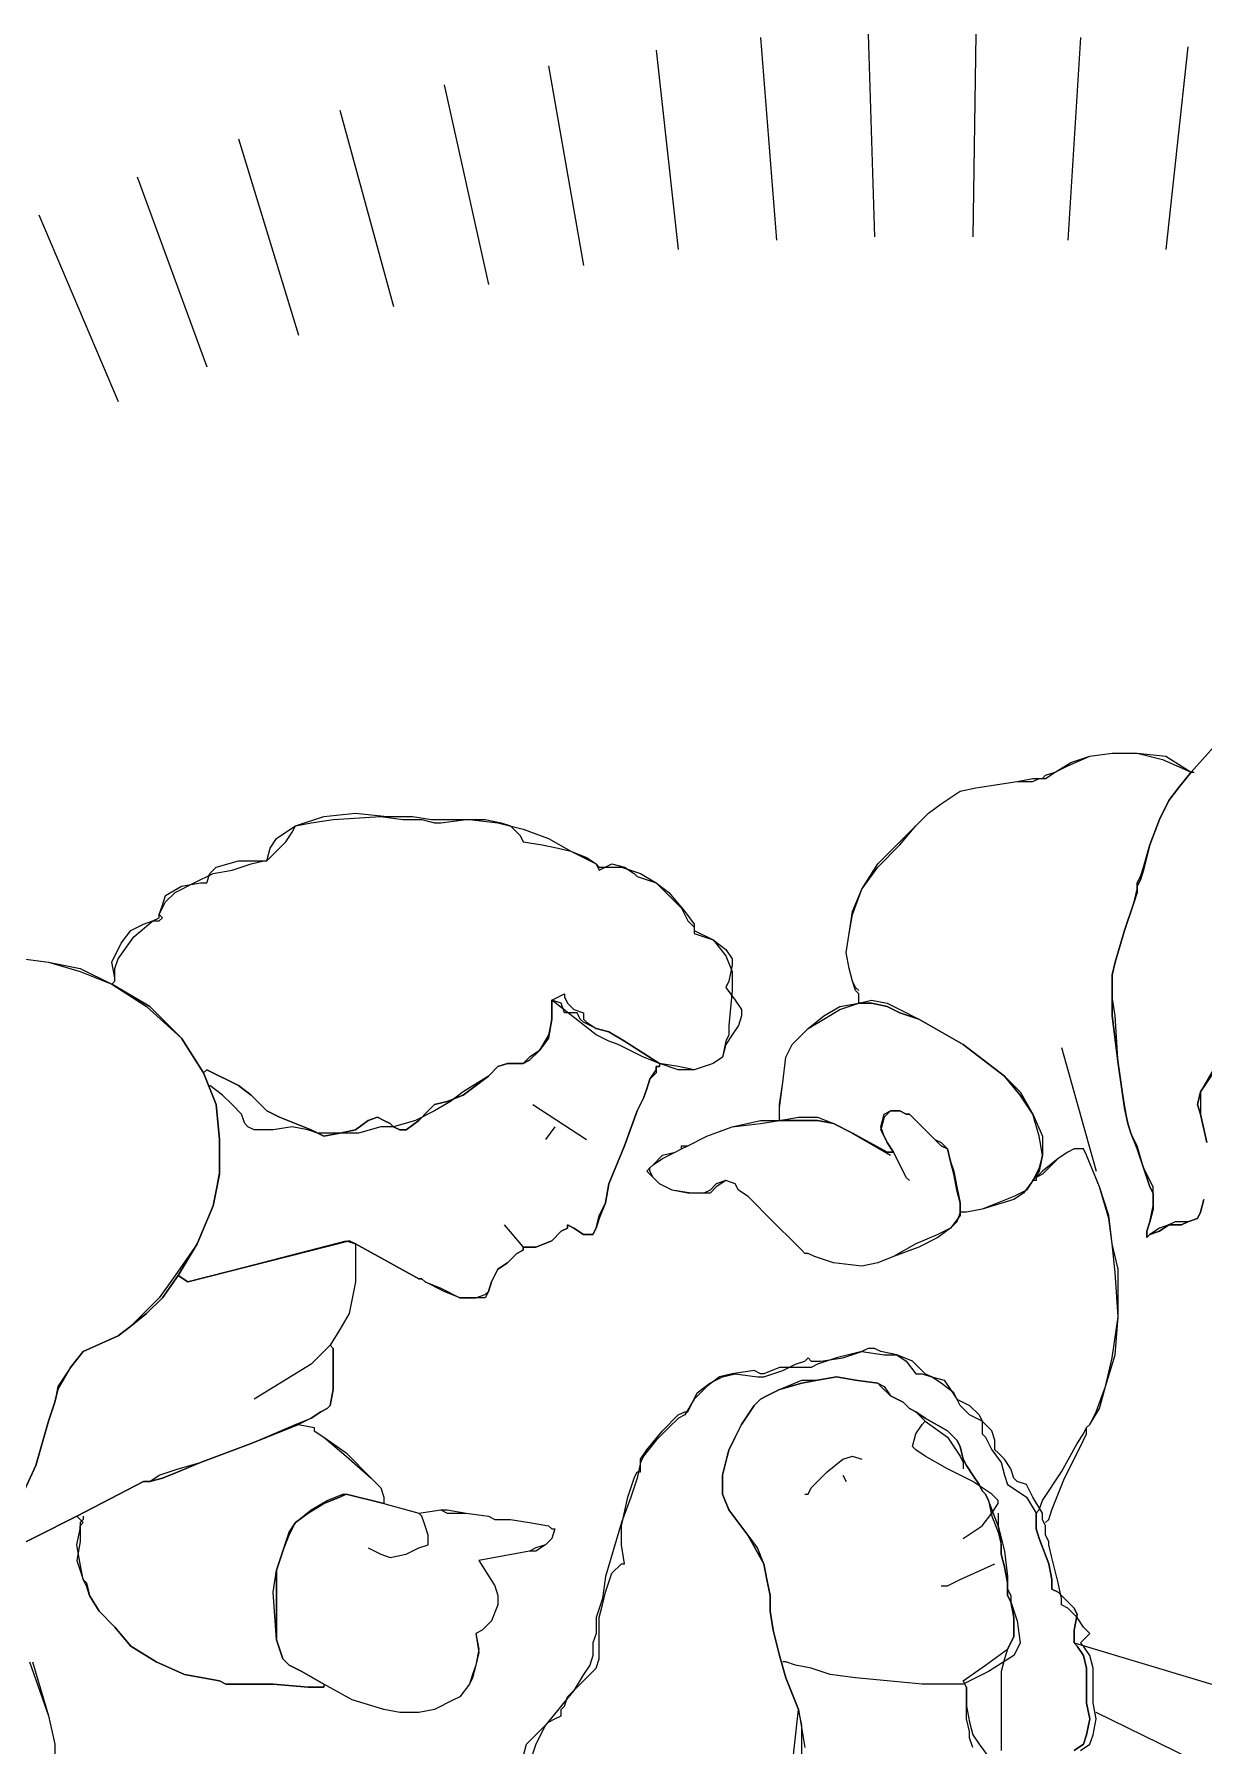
# Model space of a CAD drawing. Header units: centimetres. Extents: x -2268 to 4168, y -1681 to 1458.
# Drawn here: x 2405.49 to 2409.38, y 87.65 to 93.34 of the extents above; entities that cross this region are included whole.
import ezdxf

# ---------------------------------------------------------------- set-up
doc = ezdxf.new("R2010")
doc.units = ezdxf.units.CM
doc.layers.add('PDF72_Geometry', color=7, linetype='Continuous')

msp = doc.modelspace()

# ---------------------------------------------------------------- linework, layer by layer
at = {"layer": 'PDF72_Geometry', "lineweight": 9}
for points in [[(2407.9037, 93.3321), (2407.9564, 92.6581)], [(2408.2619, 93.3427), (2408.2829, 92.6686)], [(2408.6199, 93.3427), (2408.6094, 92.6686)], [(2408.9675, 93.3321), (2408.9253, 92.6581)], [(2409.3255, 93.3005), (2409.2518, 92.6265)], [(2407.5562, 93.29), (2407.6299, 92.6265)], [(2407.1982, 93.2373), (2407.314, 92.5739)], [(2406.8506, 93.1742), (2406.998, 92.5107)], [(2406.5031, 93.0899), (2406.6821, 92.437)], [(2406.1661, 92.9951), (2406.3662, 92.3422)], [(2405.8291, 92.8687), (2406.0608, 92.2369)], [(2405.5026, 92.7424), (2405.7659, 92.121)], [(2409.3782, 89.4671), (2409.3677, 89.4249), (2409.3571, 89.4039), (2409.3255, 89.3933), (2409.3045, 89.3828), (2409.2834, 89.3828), (2409.2623, 89.3828), (2409.2308, 89.3617), (2409.1992, 89.3512), (2409.1886, 89.3407), (2409.1886, 89.3617), (2409.1992, 89.3933), (2409.2097, 89.4355), (2409.2097, 89.4671), (2409.2097, 89.4881), (2409.1992, 89.5092), (2409.1781, 89.5724), (2409.157, 89.6356), (2409.136, 89.6882), (2409.1254, 89.7198), (2409.1149, 89.7725), (2409.0938, 89.9199), (2409.0728, 90.0779), (2409.0728, 90.1305), (2409.0728, 90.1727), (2409.0728, 90.2148), (2409.0833, 90.2569), (2409.1149, 90.3622), (2409.1465, 90.457), (2409.157, 90.4886), (2409.157, 90.5097), (2409.1676, 90.5307), (2409.1781, 90.5623), (2409.1992, 90.6466), (2409.2308, 90.7308), (2409.2623, 90.794), (2409.2939, 90.8362), (2409.3361, 90.8888), (2409.4309, 90.9941)], [(2409.3782, 89.4671), (2409.3677, 89.4249), (2409.3571, 89.4039), (2409.3255, 89.3933), (2409.3045, 89.3933), (2409.2834, 89.3933), (2409.2623, 89.3828), (2409.2308, 89.3723), (2409.1992, 89.3512), (2409.1886, 89.3407), (2409.1886, 89.3617), (2409.1992, 89.3933), (2409.2097, 89.446), (2409.2097, 89.4671), (2409.2097, 89.4881), (2409.2097, 89.5092), (2409.1781, 89.5724), (2409.157, 89.6461), (2409.136, 89.6882), (2409.1254, 89.7198), (2409.1149, 89.783), (2409.0938, 89.9199), (2409.0833, 90.0779), (2409.0728, 90.1411), (2409.0728, 90.1727), (2409.0728, 90.2148), (2409.0833, 90.2569), (2409.1149, 90.3622), (2409.1465, 90.457), (2409.157, 90.4992), (2409.157, 90.5202), (2409.1676, 90.5413), (2409.1781, 90.5729), (2409.1992, 90.6466), (2409.2308, 90.7308), (2409.2623, 90.794), (2409.2939, 90.8362), (2409.3361, 90.8888), (2409.4309, 90.9941)], [(2408.9464, 87.9927), (2408.9464, 88.0032), (2408.9464, 88.0348), (2408.9569, 88.0874), (2408.9464, 88.1085), (2408.9148, 88.1401), (2408.8937, 88.1612), (2408.8727, 88.1717), (2408.8727, 88.1822), (2408.8727, 88.2033), (2408.8622, 88.2559), (2408.8306, 88.3402), (2408.82, 88.3718), (2408.82, 88.3929), (2408.82, 88.4244), (2408.8306, 88.435), (2408.8411, 88.4666), (2408.9043, 88.5614), (2408.9569, 88.6561), (2408.978, 88.6877), (2408.9885, 88.7088), (2408.9991, 88.7193), (2409.0201, 88.7615), (2409.0517, 88.8457), (2409.0728, 88.9405), (2409.0938, 89.0774), (2409.0833, 89.2248), (2409.0728, 89.3196), (2409.0622, 89.4039), (2409.0307, 89.5092), (2408.9885, 89.6145), (2408.978, 89.6356), (2408.9464, 89.6356), (2408.9253, 89.625), (2408.8937, 89.604), (2408.8411, 89.5513), (2408.82, 89.5408), (2408.82, 89.5303), (2408.8095, 89.5303), (2408.8306, 89.5618), (2408.8411, 89.6145), (2408.8306, 89.6777), (2408.8095, 89.7514), (2408.7674, 89.8146), (2408.7147, 89.8778), (2408.5778, 89.9831), (2408.4304, 90.0674), (2408.3672, 90.0884), (2408.325, 90.1095), (2408.2724, 90.12), (2408.2303, 90.12), (2408.2303, 90.1516), (2408.2197, 90.1621), (2408.2092, 90.1937), (2408.1987, 90.2359), (2408.1881, 90.2885), (2408.1987, 90.3517), (2408.2092, 90.4149), (2408.2408, 90.4992), (2408.2934, 90.5729), (2408.3672, 90.6466), (2408.4198, 90.7098), (2408.462, 90.7519), (2408.5041, 90.7835), (2408.5673, 90.8256), (2408.6199, 90.8362), (2408.7568, 90.8572), (2408.8095, 90.8572), (2408.8306, 90.8678), (2408.8411, 90.8678), (2408.8516, 90.8678), (2408.8832, 90.8888), (2408.9253, 90.9099), (2408.9991, 90.9415), (2409.0728, 90.952), (2409.157, 90.952), (2409.2413, 90.9309), (2409.3361, 90.8888), (2409.2939, 90.8362), (2409.2623, 90.794), (2409.2308, 90.7308), (2409.1992, 90.6466), (2409.1781, 90.5623), (2409.1676, 90.5307), (2409.157, 90.5097), (2409.157, 90.4886), (2409.1465, 90.457), (2409.1149, 90.3622), (2409.0833, 90.2569), (2409.0728, 90.2148), (2409.0728, 90.1727), (2409.0728, 90.1305), (2409.0728, 90.0779), (2409.0938, 89.9199), (2409.1149, 89.7725), (2409.1254, 89.7198), (2409.136, 89.6882), (2409.157, 89.6356), (2409.1781, 89.5724), (2409.1992, 89.5092), (2409.2097, 89.4881), (2409.2097, 89.4671), (2409.2097, 89.4355), (2409.1992, 89.3933), (2409.1886, 89.3617), (2409.1886, 89.3407), (2409.1992, 89.3512), (2409.2308, 89.3617), (2409.2623, 89.3828), (2409.2834, 89.3828), (2409.3045, 89.3828), (2409.3255, 89.3933), (2409.3571, 89.4039), (2409.3677, 89.4249), (2409.3782, 89.4671)], [(2408.2303, 90.1621), (2408.2197, 90.1727), (2408.2092, 90.1937), (2408.1987, 90.2359), (2408.1881, 90.2885), (2408.1987, 90.3517), (2408.2092, 90.4254), (2408.2408, 90.4992), (2408.2934, 90.5834), (2408.3672, 90.6571), (2408.4198, 90.7098), (2408.462, 90.7519), (2408.5041, 90.7835), (2408.5673, 90.8256), (2408.6199, 90.8362), (2408.7568, 90.8572), (2408.8095, 90.8678), (2408.8306, 90.8678), (2408.8411, 90.8678), (2408.8516, 90.8783), (2408.8832, 90.8888), (2408.9359, 90.9204), (2408.9991, 90.9415), (2409.0728, 90.952), (2409.157, 90.952), (2409.2518, 90.9415), (2409.3361, 90.8888), (2409.3466, 90.8888)], [(2405.7553, 90.2043), (2405.7448, 90.2569), (2405.7764, 90.3201), (2405.808, 90.3622), (2405.8501, 90.3833), (2405.8817, 90.3938), (2405.9028, 90.3938), (2405.9133, 90.4044), (2405.9028, 90.4149), (2405.9238, 90.457), (2405.9554, 90.4886), (2406.0186, 90.5202), (2406.0818, 90.5518), (2406.145, 90.5623), (2406.2082, 90.5834), (2406.2503, 90.5939), (2406.2608, 90.5939), (2406.2714, 90.6361), (2406.2924, 90.6677), (2406.324, 90.6887), (2406.3556, 90.7098), (2406.4504, 90.7414), (2406.5557, 90.7519), (2406.661, 90.7414), (2406.7453, 90.7414), (2406.8085, 90.7308), (2406.8295, 90.7308), (2406.9348, 90.7308), (2407.0296, 90.7203), (2407.1139, 90.6993), (2407.1981, 90.6677), (2407.2719, 90.6255), (2407.3245, 90.6045), (2407.3561, 90.5834), (2407.3666, 90.5729), (2407.4404, 90.5729), (2407.5036, 90.5518), (2407.5562, 90.5202), (2407.5983, 90.4781), (2407.6405, 90.436), (2407.6615, 90.3938), (2407.6826, 90.3728), (2407.6826, 90.3622), (2407.7458, 90.3306), (2407.7879, 90.278), (2407.809, 90.2253), (2407.809, 90.1621), (2407.7984, 90.0463), (2407.7984, 90.0147), (2407.7879, 89.9936), (2407.7774, 89.941), (2407.7458, 89.9199), (2407.6826, 89.8989), (2407.6299, 89.9094), (2407.5667, 89.9199), (2407.5141, 89.941), (2407.472, 89.962), (2407.4298, 89.9831), (2407.3982, 89.9936), (2407.3561, 90.0147), (2407.2087, 90.1305), (2407.2087, 90.1095), (2407.2087, 90.0674), (2407.1981, 90.0147), (2407.1665, 89.962), (2407.1349, 89.941), (2407.1139, 89.9199), (2407.0612, 89.9199), (2407.0296, 89.9094), (2406.998, 89.8778), (2406.9138, 89.8251), (2406.8717, 89.7935), (2406.819, 89.7619), (2406.7558, 89.7304), (2406.6821, 89.7093), (2406.6716, 89.7093), (2406.64, 89.7093), (2406.5662, 89.6882), (2406.4715, 89.6882), (2406.4293, 89.6882), (2406.3977, 89.6988), (2406.3451, 89.7093), (2406.2819, 89.6988), (2406.2187, 89.6988), (2406.1976, 89.7093), (2406.1871, 89.7198), (2406.1766, 89.7514), (2406.145, 89.783), (2406.1134, 89.8146), (2406.0713, 89.8462)], [(2405.4499, 90.2675), (2405.5342, 90.2569), (2405.6395, 90.2253), (2405.7448, 90.1832), (2405.8712, 90.1095), (2405.9765, 90.0042), (2406.0502, 89.8883), (2406.0924, 89.783), (2406.1029, 89.6672), (2406.1029, 89.5513), (2406.0818, 89.446), (2406.0292, 89.3196), (2405.966, 89.2143), (2405.9133, 89.1406), (2405.8607, 89.0879), (2405.808, 89.0458), (2405.7659, 89.0142), (2405.65, 88.9616), (2405.6079, 88.9089), (2405.5658, 88.8352), (2405.5553, 88.793), (2405.5342, 88.7299), (2405.4921, 88.5824), (2405.4289, 88.4455)], [(2405.4499, 90.2675), (2405.5342, 90.2569), (2405.6395, 90.2359), (2405.7448, 90.1832), (2405.8607, 90.1095), (2405.9765, 90.0042), (2406.0502, 89.8883), (2406.0924, 89.783), (2406.1029, 89.6672), (2406.1029, 89.5618), (2406.0818, 89.446), (2406.0292, 89.3196), (2405.9555, 89.2143), (2405.9028, 89.1406), (2405.8501, 89.0879), (2405.808, 89.0458), (2405.7659, 89.0142), (2405.65, 88.9616), (2405.6079, 88.9089), (2405.5658, 88.8457), (2405.5553, 88.793), (2405.5342, 88.7299), (2405.4921, 88.5824), (2405.4289, 88.4455)], [(2407.967, 89.7409), (2407.967, 89.7514), (2407.967, 89.783), (2407.9775, 89.8567), (2407.988, 89.941), (2408.0091, 89.9831), (2408.0302, 90.0042), (2408.0618, 90.0358), (2408.1144, 90.0779), (2408.1671, 90.1095), (2408.2303, 90.12), (2408.2724, 90.1305), (2408.325, 90.12), (2408.3672, 90.099), (2408.4304, 90.0674), (2408.5778, 89.9831), (2408.7147, 89.8778), (2408.7674, 89.8251), (2408.8095, 89.7514), (2408.8411, 89.6777), (2408.8411, 89.6145), (2408.8306, 89.5724), (2408.8095, 89.5303), (2408.7884, 89.4987), (2408.7463, 89.4776), (2408.641, 89.4355), (2408.5883, 89.4249), (2408.5778, 89.4249), (2408.5673, 89.4249)], [(2408.9043, 89.9726), (2409.0201, 89.5618)], [(2405.9976, 89.1932), (2406.5242, 89.3302), (2406.5557, 89.3196), (2406.7664, 89.2038), (2406.7769, 89.2038), (2406.7874, 89.1932), (2406.8401, 89.1722), (2406.9033, 89.1406), (2406.9559, 89.1406), (2406.9875, 89.1511), (2406.9981, 89.1617), (2407.0086, 89.1932), (2407.0297, 89.2354), (2407.0613, 89.2564), (2407.0929, 89.288), (2407.1139, 89.2986), (2407.1139, 89.3091), (2407.1245, 89.3091), (2407.156, 89.3091), (2407.2087, 89.3302), (2407.2403, 89.3617), (2407.2614, 89.3723), (2407.2614, 89.3828), (2407.2824, 89.3723), (2407.314, 89.3512), (2407.3456, 89.3512), (2407.3561, 89.3723), (2407.3667, 89.4144), (2407.3877, 89.4565), (2407.3983, 89.5197), (2407.4509, 89.6461), (2407.4931, 89.7619), (2407.5141, 89.8041), (2407.5246, 89.8357), (2407.5352, 89.8673), (2407.5562, 89.8989), (2407.5562, 89.9094), (2407.5668, 89.9094)], [(2409.4098, 89.8883), (2409.3677, 89.8251), (2409.3571, 89.783), (2409.3677, 89.7514), (2409.3887, 89.6566)], [(2409.3887, 89.6566), (2409.3677, 89.7514), (2409.3571, 89.783), (2409.3677, 89.8251), (2409.4098, 89.8883)], [(2409.4098, 89.8989), (2409.3677, 89.8251), (2409.3677, 89.7935), (2409.3677, 89.7514), (2409.3887, 89.6566)], [(2407.1455, 89.783), (2407.3245, 89.6672)], [(2408.3988, 89.5303), (2408.3882, 89.5408), (2408.3777, 89.5618), (2408.3461, 89.625), (2408.325, 89.6566), (2408.3145, 89.6777), (2408.304, 89.7093), (2408.3145, 89.7514), (2408.3356, 89.7619), (2408.3672, 89.7619), (2408.3882, 89.7514), (2408.3988, 89.7514), (2408.4093, 89.7409), (2408.4304, 89.7198), (2408.483, 89.6672), (2408.5041, 89.6566), (2408.5251, 89.6356), (2408.5357, 89.5934), (2408.5462, 89.5618), (2408.5567, 89.5092), (2408.5673, 89.4565), (2408.5673, 89.4249), (2408.5567, 89.3933), (2408.5357, 89.3723), (2408.4935, 89.3512), (2408.4198, 89.3196), (2408.3461, 89.2775), (2408.2934, 89.2564), (2408.2408, 89.2459), (2408.146, 89.2564), (2408.0828, 89.2775), (2408.0618, 89.288), (2408.0512, 89.288), (2408.0407, 89.2986), (2408.0196, 89.3196), (2407.9459, 89.3933), (2407.8617, 89.4776), (2407.8301, 89.4987), (2407.8195, 89.5197), (2407.7879, 89.5303), (2407.7563, 89.5197), (2407.7353, 89.4987), (2407.7142, 89.4881), (2407.6616, 89.4881), (2407.6089, 89.4987), (2407.5668, 89.5197), (2407.5457, 89.5408), (2407.5246, 89.5618), (2407.5352, 89.5724), (2407.5457, 89.5829), (2407.5773, 89.6145), (2407.6194, 89.625), (2407.6405, 89.6356), (2407.6405, 89.6461), (2407.6616, 89.6461), (2407.7247, 89.6777), (2407.809, 89.7093), (2407.9038, 89.7304), (2407.967, 89.7304), (2408.0302, 89.7409), (2408.0934, 89.7409), (2408.146, 89.7198), (2408.2092, 89.6882), (2408.3356, 89.6145)], [(2407.2192, 89.7093), (2407.1876, 89.6672)], [(2408.8516, 88.3929), (2408.8622, 88.4034), (2408.8727, 88.435), (2408.9148, 88.5403), (2408.9675, 88.6456), (2408.9885, 88.6877), (2408.9885, 88.7088), (2408.9991, 88.7193), (2409.0307, 88.772), (2409.0517, 88.8457), (2409.0833, 88.951), (2409.0938, 89.0774), (2409.0938, 89.2354), (2409.0728, 89.3196), (2409.0622, 89.4144), (2409.0307, 89.5092), (2408.9885, 89.6145), (2408.978, 89.6356), (2408.9464, 89.6356), (2408.9253, 89.625), (2408.8937, 89.604), (2408.8411, 89.5618), (2408.82, 89.5408), (2408.82, 89.5303)], [(2407.0507, 89.3828), (2407.1139, 89.3091)], [(2405.4289, 88.4455), (2405.4921, 88.5824), (2405.5342, 88.7299), (2405.5553, 88.793), (2405.5658, 88.8352), (2405.6079, 88.9089), (2405.65, 88.9616), (2405.7659, 89.0142), (2405.808, 89.0458), (2405.8607, 89.0879), (2405.9133, 89.1406), (2405.966, 89.2143), (2405.9976, 89.1932), (2406.5347, 89.3302), (2406.5557, 89.3196), (2406.5557, 89.3091), (2406.5557, 89.2986), (2406.5557, 89.2775), (2406.5557, 89.2354), (2406.5557, 89.1932), (2406.5347, 89.0879), (2406.5031, 89.0353), (2406.4715, 88.9826), (2406.482, 88.9721), (2406.482, 88.9616), (2406.482, 88.951), (2406.482, 88.8984), (2406.482, 88.8352), (2406.4715, 88.7825), (2406.461, 88.772), (2406.4399, 88.7615), (2406.4083, 88.7404), (2406.3662, 88.7193), (2406.2082, 88.6561), (2406.0397, 88.5929), (2405.966, 88.5614), (2405.9133, 88.5403), (2405.8712, 88.5298), (2405.8501, 88.5298), (2405.629, 88.4139), (2405.3552, 88.277)], [(2406.5557, 89.3091), (2406.5557, 89.2986), (2406.5557, 89.2775), (2406.5557, 89.2459), (2406.5557, 89.1932), (2406.5347, 89.0879), (2406.5031, 89.0353), (2406.4715, 88.9826), (2406.4083, 88.9194), (2406.2187, 88.8036)], [(2405.3552, 88.277), (2405.629, 88.4139), (2405.8501, 88.5298), (2405.8712, 88.5298), (2405.9028, 88.5508), (2405.966, 88.5719), (2406.0397, 88.5929), (2406.2082, 88.6561), (2406.3557, 88.7193), (2406.4083, 88.7404), (2406.4399, 88.7615), (2406.461, 88.772), (2406.4715, 88.7825), (2406.482, 88.8352), (2406.482, 88.8984), (2406.482, 88.951), (2406.482, 88.9721)], [(2408.9675, 87.6346), (2408.9991, 87.6556), (2409.0096, 87.6872), (2409.0201, 87.7399), (2409.0096, 87.7926), (2409.0096, 87.8557), (2409.0096, 87.9084), (2408.9991, 87.9505), (2408.978, 87.9821), (2408.9675, 87.9927), (2408.978, 88.0032), (2408.9991, 88.0242), (2408.978, 88.0453), (2408.9569, 88.0769), (2408.9253, 88.1085), (2408.9043, 88.119), (2408.9043, 88.1296), (2408.9043, 88.1401), (2408.8937, 88.1928), (2408.8727, 88.277), (2408.8622, 88.3191), (2408.8622, 88.3297), (2408.8516, 88.3507), (2408.8516, 88.3823), (2408.8411, 88.4034), (2408.8411, 88.4244), (2408.8095, 88.4771), (2408.7884, 88.5192), (2408.7568, 88.5298), (2408.7463, 88.5403), (2408.7358, 88.5719), (2408.7147, 88.6035), (2408.6936, 88.6245), (2408.6831, 88.6351), (2408.6831, 88.6667), (2408.6726, 88.6983), (2408.641, 88.7299), (2408.5989, 88.7509), (2408.5673, 88.7825), (2408.5462, 88.8246), (2408.5041, 88.8562), (2408.4725, 88.8773), (2408.4514, 88.8878), (2408.4093, 88.93), (2408.3566, 88.951), (2408.304, 88.9616), (2408.2829, 88.9721), (2408.2619, 88.9721), (2408.2408, 88.9616), (2408.1565, 88.9405), (2408.0934, 88.9194), (2408.0723, 88.9089), (2408.0618, 88.9089), (2408.0512, 88.9089), (2408.0196, 88.9089), (2407.967, 88.9089), (2407.9143, 88.8878), (2407.9038, 88.8878), (2407.8827, 88.8984), (2407.809, 88.8878), (2407.7669, 88.8773), (2407.7247, 88.8457), (2407.6826, 88.8036), (2407.651, 88.7509), (2407.63, 88.7404), (2407.5984, 88.7088), (2407.5562, 88.6667), (2407.5141, 88.614), (2407.5036, 88.5929), (2407.4931, 88.5403), (2407.472, 88.4771), (2407.4404, 88.3929), (2407.3877, 88.2138), (2407.3772, 88.1401), (2407.3561, 88.0769), (2407.3561, 88.0242), (2407.3456, 87.9927), (2407.3456, 87.9505), (2407.3351, 87.9189), (2407.314, 87.8873), (2407.2824, 87.8347), (2407.1876, 87.7188), (2407.156, 87.6556), (2407.135, 87.5925)], [(2407.1139, 87.6135), (2407.1244, 87.6556), (2407.1771, 87.7083), (2407.1981, 87.7294), (2407.2192, 87.7399), (2407.2403, 87.7504), (2407.2403, 87.761), (2407.2403, 87.7715), (2407.2508, 87.782), (2407.2613, 87.8136), (2407.2929, 87.8452), (2407.3245, 87.8768), (2407.3561, 87.9084), (2407.3666, 87.94), (2407.3666, 87.9821), (2407.3666, 88.0242), (2407.3666, 88.0769), (2407.3772, 88.119), (2407.3877, 88.1612), (2407.4088, 88.2243), (2407.4404, 88.2559), (2407.4509, 88.2559), (2407.4404, 88.3191), (2407.4404, 88.3823), (2407.4614, 88.4771), (2407.4825, 88.5403), (2407.493, 88.5614), (2407.5036, 88.5614), (2407.5036, 88.6035), (2407.5246, 88.6351), (2407.5773, 88.6983), (2407.6299, 88.7509), (2407.651, 88.7615), (2407.6615, 88.7615), (2407.6931, 88.8246), (2407.7352, 88.8562), (2407.7774, 88.8773), (2407.8195, 88.8878), (2407.8932, 88.8773), (2407.9143, 88.8773), (2407.9775, 88.8984), (2408.0196, 88.9194), (2408.0512, 88.93), (2408.0617, 88.9405), (2408.0723, 88.93), (2408.1038, 88.93), (2408.1776, 88.9405), (2408.2408, 88.9616), (2408.3145, 88.951), (2408.325, 88.951), (2408.3566, 88.951), (2408.3882, 88.93), (2408.4198, 88.8878), (2408.4409, 88.8878), (2408.4724, 88.8773), (2408.5146, 88.8668), (2408.5356, 88.8352), (2408.5567, 88.8036), (2408.5988, 88.7825), (2408.6304, 88.7509), (2408.641, 88.7299), (2408.641, 88.6877), (2408.6515, 88.6772), (2408.6725, 88.6351), (2408.7041, 88.5929), (2408.7147, 88.5508), (2408.7252, 88.5192), (2408.7568, 88.4982), (2408.7884, 88.4771), (2408.82, 88.4244), (2408.82, 88.3929), (2408.82, 88.3718), (2408.8305, 88.3402), (2408.8621, 88.2559), (2408.8726, 88.2033), (2408.8726, 88.1822), (2408.8726, 88.1717), (2408.8937, 88.1612), (2408.9148, 88.1401), (2408.9464, 88.1085), (2408.9569, 88.0874), (2408.9464, 88.0348), (2408.9464, 88.0032), (2408.9464, 87.9927), (2408.9569, 87.9821), (2408.978, 87.9505), (2408.9885, 87.9084), (2408.9885, 87.8557), (2408.9885, 87.7926), (2408.999, 87.7399), (2408.9885, 87.6872), (2408.978, 87.6556), (2408.9464, 87.6346)], [(2407.9775, 87.2976), (2408.0301, 87.7715), (2407.988, 87.8768), (2407.9669, 87.9505), (2407.9459, 88.0348), (2407.9353, 88.098), (2407.9353, 88.1506), (2407.9248, 88.2033), (2407.9143, 88.2559), (2407.8616, 88.3507), (2407.7984, 88.435), (2407.7774, 88.4876), (2407.7774, 88.5508), (2407.7984, 88.6351), (2407.8406, 88.7193), (2407.8827, 88.7825), (2407.9037, 88.8036), (2407.9248, 88.8141), (2407.9669, 88.8352), (2408.0407, 88.8562), (2408.0933, 88.8668), (2408.1565, 88.8773), (2408.2197, 88.8668), (2408.2934, 88.8562), (2408.3039, 88.8457), (2408.3355, 88.8141), (2408.3777, 88.793), (2408.3987, 88.772), (2408.4198, 88.7615), (2408.4514, 88.7404), (2408.5251, 88.6983), (2408.5567, 88.6667), (2408.5672, 88.6456), (2408.5778, 88.6035), (2408.5883, 88.5824), (2408.6094, 88.5508), (2408.6304, 88.5192), (2408.641, 88.4982), (2408.6515, 88.4876), (2408.662, 88.4666), (2408.6725, 88.4139), (2408.6936, 88.3613), (2408.7041, 88.3191), (2408.7041, 88.2875), (2408.7147, 88.2454), (2408.7252, 88.1928), (2408.7252, 88.1612), (2408.7252, 88.1506), (2408.7357, 88.1296), (2408.7463, 88.0769), (2408.7463, 88.0137), (2408.7357, 87.9927), (2408.7252, 87.9716), (2408.7147, 87.94), (2408.7041, 87.8979), (2408.7041, 87.761), (2408.7041, 87.6346)], [(2408.6094, 87.6451), (2408.5988, 87.6767), (2408.5988, 87.6978), (2408.5883, 87.7399), (2408.5883, 87.782), (2408.5883, 87.8452), (2408.5778, 87.8663), (2408.6515, 87.9189), (2408.7252, 87.9716), (2408.7357, 87.9927), (2408.7463, 88.0137), (2408.7463, 88.0769), (2408.7357, 88.1296), (2408.7252, 88.1506), (2408.7252, 88.1612), (2408.7252, 88.1928), (2408.7147, 88.2454), (2408.7041, 88.2875), (2408.7041, 88.3191), (2408.7041, 88.3402), (2408.6936, 88.3823), (2408.662, 88.4666), (2408.6515, 88.4876), (2408.641, 88.4982), (2408.6304, 88.5192), (2408.6094, 88.5508), (2408.5883, 88.5824), (2408.5778, 88.6035), (2408.5672, 88.6456), (2408.5567, 88.6667), (2408.5251, 88.6983), (2408.4514, 88.7404), (2408.4198, 88.7615), (2408.3987, 88.772), (2408.3777, 88.793), (2408.3355, 88.8141), (2408.3039, 88.8457), (2408.2934, 88.8562), (2408.2197, 88.8668), (2408.1565, 88.8773), (2408.0933, 88.8668), (2408.0407, 88.8562), (2407.9669, 88.8352), (2407.9248, 88.8141), (2407.9037, 88.8036), (2407.8827, 88.7825), (2407.8406, 88.7193), (2407.7984, 88.6351), (2407.7774, 88.5508), (2407.7774, 88.4876), (2407.7984, 88.435), (2407.8616, 88.3507), (2407.9143, 88.2559), (2407.9248, 88.2033), (2407.9353, 88.1506), (2407.9353, 88.098), (2407.9459, 88.0348), (2407.9669, 87.9505), (2407.988, 87.8768), (2408.0301, 87.7715), (2408.0512, 87.6451)], [(2408.0407, 87.5609), (2408.0407, 87.6556), (2408.0407, 87.7188), (2408.0302, 87.7715), (2407.988, 87.8768), (2407.967, 87.9505), (2407.9459, 88.0348), (2407.9354, 88.098), (2407.9354, 88.1506), (2407.9248, 88.2033), (2407.9143, 88.2559), (2407.8933, 88.3086), (2407.8617, 88.3507), (2407.7985, 88.435), (2407.7774, 88.4876), (2407.7774, 88.5508), (2407.7985, 88.6351), (2407.8406, 88.7193), (2407.8827, 88.7825), (2407.9038, 88.8036), (2407.9248, 88.8141), (2407.967, 88.8352), (2408.0407, 88.8668), (2408.0934, 88.8668), (2408.1565, 88.8773), (2408.2197, 88.8668), (2408.2934, 88.8562), (2408.3145, 88.8457), (2408.3356, 88.8141), (2408.3777, 88.793), (2408.3988, 88.772), (2408.4198, 88.7615), (2408.4514, 88.7299), (2408.5251, 88.6772), (2408.5673, 88.614), (2408.5778, 88.5929), (2408.5778, 88.5719)], [(2406.4188, 88.7088), (2406.4188, 88.6983), (2406.4504, 88.6772), (2406.5242, 88.6245), (2406.6084, 88.5403), (2406.64, 88.5087), (2406.6505, 88.4771)], [(2408.5778, 88.3402), (2408.641, 88.3823), (2408.6726, 88.4244), (2408.6936, 88.456), (2408.6936, 88.4666), (2408.6726, 88.4876), (2408.6094, 88.5298), (2408.5251, 88.5719), (2408.4514, 88.614), (2408.4198, 88.6351), (2408.4093, 88.6456), (2408.4198, 88.6877), (2408.4409, 88.7193), (2408.4514, 88.7299)], [(2408.0512, 88.4876), (2408.0618, 88.4876), (2408.0723, 88.5087), (2408.1249, 88.5614), (2408.1776, 88.6035), (2408.2092, 88.614), (2408.2408, 88.6035)], [(2408.1776, 88.5508), (2408.1881, 88.5298)], [(2406.5979, 88.3086), (2406.64, 88.2875), (2406.6716, 88.277), (2406.7243, 88.2875), (2406.7664, 88.3086), (2406.798, 88.3191), (2406.798, 88.3507), (2406.7874, 88.3823), (2406.7769, 88.4139), (2406.7664, 88.4244), (2406.8401, 88.435), (2406.8612, 88.435), (2406.9244, 88.4244), (2406.9981, 88.4139), (2407.0191, 88.4034), (2407.0402, 88.4034), (2407.0507, 88.4034), (2407.0718, 88.4034), (2407.135, 88.3929), (2407.1982, 88.3823), (2407.2087, 88.3718), (2407.2192, 88.3718), (2407.2087, 88.3402), (2407.1876, 88.3191), (2407.156, 88.3086), (2407.135, 88.2981), (2406.9665, 88.2665), (2407.0191, 88.1822), (2407.0297, 88.1506), (2407.0297, 88.119), (2407.0086, 88.0664), (2406.977, 88.0348), (2406.9559, 88.0242), (2406.9665, 87.9716), (2406.9559, 87.9189), (2406.9454, 87.8873), (2406.9349, 87.8557), (2406.9033, 87.8136), (2406.8822, 87.8031), (2406.819, 87.7715), (2406.7664, 87.761), (2406.7032, 87.761), (2406.6505, 87.7715), (2406.5452, 87.8031), (2406.4504, 87.8557), (2406.3767, 87.8979), (2406.3346, 87.9189), (2406.3135, 87.94), (2406.2925, 88.0032), (2406.2819, 88.1612), (2406.2925, 88.2349), (2406.3135, 88.2981), (2406.3346, 88.3613), (2406.3557, 88.3929), (2406.3978, 88.4244), (2406.4504, 88.456), (2406.5031, 88.4771), (2406.5242, 88.4876), (2406.6505, 88.456), (2406.7664, 88.4244)], [(2405.65, 88.4139), (2405.65, 88.4034), (2405.6395, 88.3929), (2405.6395, 88.3297), (2405.629, 88.2665), (2405.65, 88.2033), (2405.6606, 88.1928), (2405.6711, 88.1506), (2405.7027, 88.098), (2405.7554, 88.0453), (2405.808, 87.9821), (2405.8923, 87.9295), (2405.987, 87.8873), (2406.1029, 87.8663), (2406.124, 87.8557), (2406.1661, 87.8557), (2406.2819, 87.8557), (2406.3978, 87.8452), (2406.4294, 87.8452), (2406.4504, 87.8452)], [(2408.6936, 88.4244), (2408.6936, 88.4139), (2408.6936, 88.3823), (2408.7147, 88.2981), (2408.7252, 88.2138), (2408.7252, 88.1822), (2408.7252, 88.1717), (2408.7357, 88.1506), (2408.7357, 88.1296), (2408.7568, 88.0664), (2408.7673, 87.9927), (2408.7568, 87.9716), (2408.7463, 87.9505), (2408.662, 87.8979), (2408.5778, 87.8557), (2408.4409, 87.8557), (2408.325, 87.8663), (2408.2197, 87.8768), (2408.1354, 87.8873), (2408.0723, 87.9084), (2408.0196, 87.9189), (2407.988, 87.9295), (2407.9775, 87.9295)], [(2408.5041, 88.1822), (2408.5251, 88.1822), (2408.5673, 88.2033), (2408.6831, 88.2559)], [(2408.9464, 87.6346), (2408.978, 87.6556), (2408.9885, 87.6872), (2408.9991, 87.7399), (2408.9885, 87.7926), (2408.9885, 87.8557), (2408.9885, 87.9084), (2408.978, 87.9505), (2408.9569, 87.9821), (2408.9464, 87.9927), (2409.5783, 87.8031), (2409.5888, 87.8031), (2409.5467, 87.6978), (2409.5256, 87.6451)], [(2405.471, 87.9295), (2405.5342, 87.7504), (2405.5553, 87.6556), (2405.5553, 87.5609)], [(2405.4815, 87.9295), (2405.5342, 87.7504), (2405.5553, 87.6556), (2405.5553, 87.5609)], [(2408.5883, 87.8452), (2408.5883, 87.782), (2408.5989, 87.7294), (2408.6094, 87.6872), (2408.6305, 87.6556), (2408.6621, 87.6135)], [(2409.494, 87.5293), (2409.0201, 87.761)]]:
    msp.add_lwpolyline(points, dxfattribs=at)
for points in [[(2405.7553, 90.1937), (2405.7553, 90.2359), (2405.7659, 90.2675), (2405.8185, 90.3412), (2405.8817, 90.3938), (2405.9028, 90.4044), (2405.9028, 90.4149), (2405.9133, 90.4465), (2405.9238, 90.4781), (2405.9765, 90.5097), (2406.0397, 90.5202), (2406.0502, 90.5202), (2406.0607, 90.5202), (2406.0713, 90.5518), (2406.0923, 90.5729), (2406.166, 90.5939), (2406.2398, 90.5939), (2406.2608, 90.5939), (2406.2924, 90.6255), (2406.324, 90.6571), (2406.3451, 90.6887), (2406.3556, 90.7098), (2406.4083, 90.7203), (2406.482, 90.7308), (2406.64, 90.7414), (2406.7137, 90.7308), (2406.7769, 90.7308), (2406.819, 90.7203), (2406.8401, 90.7203), (2406.9243, 90.7308), (2406.9875, 90.7308), (2407.0402, 90.7203), (2407.0718, 90.7098), (2407.0928, 90.6887), (2407.1034, 90.6782), (2407.1139, 90.6571), (2407.1771, 90.6466), (2407.2297, 90.6361), (2407.2719, 90.6255), (2407.314, 90.6045), (2407.3561, 90.5834), (2407.3666, 90.5623), (2407.4088, 90.5834), (2407.4509, 90.5729), (2407.4825, 90.5518), (2407.493, 90.5413), (2407.5562, 90.5202), (2407.5983, 90.4886), (2407.651, 90.4254), (2407.6826, 90.3833), (2407.6826, 90.3622), (2407.6826, 90.3517), (2407.7458, 90.3306), (2407.7879, 90.2991), (2407.809, 90.2675), (2407.809, 90.2464), (2407.7984, 90.1937), (2407.7879, 90.1727), (2407.8195, 90.1305), (2407.8406, 90.099), (2407.8406, 90.0779), (2407.83, 90.0463), (2407.809, 90.0147), (2407.7879, 89.9831), (2407.7774, 89.941), (2407.7458, 89.9199), (2407.6826, 89.8989), (2407.6299, 89.8989), (2407.5667, 89.9199), (2407.4509, 89.9936), (2407.3982, 90.0252), (2407.3561, 90.0358), (2407.314, 90.0568), (2407.3035, 90.0674), (2407.2929, 90.0884), (2407.2719, 90.0884), (2407.2613, 90.0884), (2407.2508, 90.0884), (2407.2403, 90.12), (2407.2087, 90.1305), (2407.2087, 90.1095), (2407.2087, 90.0674), (2407.1981, 90.0042), (2407.1665, 89.962), (2407.1349, 89.9305), (2407.1139, 89.9199), (2407.0612, 89.9199), (2407.0296, 89.9094), (2406.998, 89.8778), (2406.9138, 89.8146), (2406.8611, 89.7935), (2406.819, 89.783), (2406.7979, 89.7619), (2406.7663, 89.7304), (2406.7242, 89.6988), (2406.7032, 89.6988), (2406.6821, 89.7093), (2406.6716, 89.7198), (2406.6505, 89.7304), (2406.6294, 89.7409), (2406.5978, 89.7304), (2406.5557, 89.6988), (2406.5031, 89.6882), (2406.4504, 89.6777), (2406.4083, 89.6988), (2406.303, 89.7409), (2406.2608, 89.7619), (2406.2292, 89.7935), (2406.2082, 89.8146), (2406.166, 89.8462), (2406.0607, 89.8989), (2406.0502, 89.8883), (2405.9765, 90.0042), (2405.8712, 90.1095), (2405.7448, 90.1832)], [(2405.966, 89.2143), (2406.0292, 89.3196), (2406.0818, 89.446), (2406.1029, 89.5513), (2406.1029, 89.6672), (2406.0924, 89.783), (2406.0502, 89.8883), (2406.0608, 89.8989), (2406.1661, 89.8462), (2406.2082, 89.8146), (2406.2293, 89.7935), (2406.2609, 89.7619), (2406.303, 89.7409), (2406.4083, 89.6988), (2406.4504, 89.6777), (2406.5031, 89.6882), (2406.5557, 89.6988), (2406.5979, 89.7304), (2406.6295, 89.7409), (2406.6505, 89.7304), (2406.6716, 89.7198), (2406.6821, 89.7093), (2406.7032, 89.6988), (2406.7243, 89.6988), (2406.7664, 89.7304), (2406.798, 89.7619), (2406.819, 89.783), (2406.8612, 89.7935), (2406.9138, 89.8146), (2406.9981, 89.8778), (2407.0297, 89.9094), (2407.0613, 89.9199), (2407.1139, 89.9199), (2407.135, 89.9305), (2407.1666, 89.962), (2407.1982, 90.0042), (2407.2087, 90.0674), (2407.2087, 90.1095), (2407.2087, 90.1305), (2407.2508, 90.1516), (2407.2508, 90.1411), (2407.2614, 90.12), (2407.2824, 90.099), (2407.314, 90.0884), (2407.314, 90.0674), (2407.3245, 90.0568), (2407.3561, 90.0358), (2407.3983, 90.0252), (2407.4509, 89.9936), (2407.5668, 89.9199), (2407.5668, 89.9094), (2407.5562, 89.9094), (2407.5562, 89.8883), (2407.5352, 89.8673), (2407.5246, 89.8357), (2407.5141, 89.8041), (2407.4931, 89.7619), (2407.4509, 89.6461), (2407.3983, 89.5197), (2407.3877, 89.4565), (2407.3667, 89.4039), (2407.3561, 89.3723), (2407.3456, 89.3512), (2407.314, 89.3512), (2407.2824, 89.3723), (2407.2614, 89.3828), (2407.2614, 89.3723), (2407.2403, 89.3617), (2407.2087, 89.3302), (2407.156, 89.3091), (2407.1245, 89.3091), (2407.1139, 89.3091), (2407.1139, 89.2986), (2407.0929, 89.288), (2407.0613, 89.2564), (2407.0297, 89.2354), (2407.0086, 89.1932), (2406.9981, 89.1617), (2406.9875, 89.1406), (2406.9559, 89.1406), (2406.9033, 89.1406), (2406.8506, 89.1617), (2406.7874, 89.1932), (2406.7769, 89.2038), (2406.7664, 89.2038), (2406.5557, 89.3196), (2406.5347, 89.3302), (2405.9976, 89.1932)], [(2407.967, 89.7409), (2407.967, 89.7514), (2407.967, 89.7725), (2407.9775, 89.8567), (2407.988, 89.941), (2408.0091, 89.9831), (2408.0302, 90.0042), (2408.0618, 90.0358), (2408.1144, 90.0674), (2408.1671, 90.099), (2408.2303, 90.12), (2408.2724, 90.12), (2408.325, 90.1095), (2408.3672, 90.0884), (2408.4304, 90.0674), (2408.5778, 89.9831), (2408.7147, 89.8778), (2408.7674, 89.8146), (2408.8095, 89.7514), (2408.8411, 89.6777), (2408.8411, 89.6145), (2408.8306, 89.5618), (2408.8095, 89.5303), (2408.7779, 89.4881), (2408.7463, 89.4671), (2408.641, 89.4355), (2408.5883, 89.4249), (2408.5673, 89.4249), (2408.5673, 89.4144), (2408.5673, 89.4565), (2408.5567, 89.4987), (2408.5462, 89.5513), (2408.5357, 89.5934), (2408.5251, 89.6356), (2408.5041, 89.6461), (2408.483, 89.6672), (2408.4304, 89.7198), (2408.4093, 89.7409), (2408.3988, 89.7514), (2408.3882, 89.7514), (2408.3672, 89.7619), (2408.3356, 89.7619), (2408.3145, 89.7409), (2408.304, 89.6988), (2408.3145, 89.6777), (2408.325, 89.6566), (2408.3461, 89.625), (2408.325, 89.625), (2408.2092, 89.6882), (2408.146, 89.7198), (2408.0934, 89.7304), (2408.0302, 89.7304), (2407.967, 89.7304)], [(2407.6721, 89.4881), (2407.6089, 89.4987), (2407.5668, 89.5197), (2407.5457, 89.5408), (2407.5352, 89.5618), (2407.5352, 89.5724), (2407.5457, 89.5829), (2407.5773, 89.604), (2407.6194, 89.625), (2407.6405, 89.6356), (2407.6616, 89.6461), (2407.7247, 89.6777), (2407.809, 89.7093), (2407.9038, 89.7198), (2407.967, 89.7304), (2408.0302, 89.7304), (2408.0934, 89.7304), (2408.146, 89.7198), (2408.2092, 89.6882), (2408.325, 89.625), (2408.3461, 89.625), (2408.325, 89.6566), (2408.3145, 89.6777), (2408.304, 89.6988), (2408.3145, 89.7409), (2408.3356, 89.7619), (2408.3672, 89.7619), (2408.3882, 89.7514), (2408.3988, 89.7514), (2408.4093, 89.7409), (2408.4304, 89.7198), (2408.483, 89.6672), (2408.5041, 89.6461), (2408.5251, 89.6356), (2408.5357, 89.5934), (2408.5462, 89.5513), (2408.5567, 89.4987), (2408.5673, 89.4565), (2408.5673, 89.4144), (2408.5357, 89.3723), (2408.4935, 89.3407), (2408.4304, 89.3091), (2408.3461, 89.2775), (2408.2934, 89.2564), (2408.2408, 89.2459), (2408.146, 89.2564), (2408.0828, 89.2775), (2408.0618, 89.288), (2408.0512, 89.288), (2408.0407, 89.2986), (2408.0196, 89.3196), (2407.9459, 89.3933), (2407.8617, 89.4776), (2407.8301, 89.4987), (2407.8195, 89.5197), (2407.7879, 89.5303), (2407.7563, 89.5092), (2407.7353, 89.4881), (2407.7142, 89.4881)], [(2405.65, 88.2033), (2405.6395, 88.2559), (2405.629, 88.3191), (2405.6395, 88.3718), (2405.6395, 88.3823), (2405.65, 88.3929), (2405.629, 88.4139), (2405.8501, 88.5298), (2405.8712, 88.5298), (2405.9133, 88.5403), (2405.966, 88.5614), (2406.0397, 88.5929), (2406.2082, 88.6561), (2406.3662, 88.7193), (2406.4188, 88.7088), (2406.4188, 88.6983), (2406.4504, 88.6772), (2406.5242, 88.614), (2406.6084, 88.5403), (2406.64, 88.5087), (2406.6505, 88.4771), (2406.6505, 88.456), (2406.5242, 88.4876), (2406.5031, 88.4771), (2406.4504, 88.456), (2406.3978, 88.4244), (2406.3557, 88.3929), (2406.3346, 88.3613), (2406.3135, 88.2981), (2406.2925, 88.2349), (2406.2925, 88.1612), (2406.2925, 88.0032), (2406.3135, 87.94), (2406.3346, 87.9189), (2406.3767, 87.8979), (2406.4504, 87.8557), (2406.4504, 87.8452), (2406.4294, 87.8452), (2406.3978, 87.8452), (2406.2819, 87.8557), (2406.1661, 87.8557), (2406.124, 87.8557), (2406.1029, 87.8663), (2405.987, 87.8873), (2405.8923, 87.9295), (2405.808, 87.9821), (2405.7554, 88.0453), (2405.7027, 88.098), (2405.6711, 88.1506), (2405.6606, 88.1822)], [(2406.2925, 88.1612), (2406.2925, 88.2349), (2406.3135, 88.2981), (2406.3346, 88.3507), (2406.3557, 88.3929), (2406.4083, 88.435), (2406.461, 88.4666), (2406.5136, 88.4876), (2406.5242, 88.4876), (2406.6505, 88.456), (2406.7664, 88.4244), (2406.8401, 88.435), (2406.8612, 88.4244), (2406.9244, 88.4244), (2406.9981, 88.4139), (2407.0191, 88.4034), (2407.0402, 88.4034), (2407.0507, 88.4034), (2407.0718, 88.4034), (2407.135, 88.3929), (2407.1982, 88.3823), (2407.2087, 88.3718), (2407.2192, 88.3718), (2407.2087, 88.3402), (2407.1876, 88.3191), (2407.156, 88.2981), (2407.135, 88.2981), (2406.9665, 88.2665), (2407.0191, 88.1822), (2407.0297, 88.1506), (2407.0297, 88.119), (2407.0086, 88.0664), (2406.977, 88.0348), (2406.9559, 88.0242), (2406.9665, 87.9611), (2406.9559, 87.9189), (2406.9454, 87.8768), (2406.9349, 87.8557), (2406.9033, 87.8136), (2406.8822, 87.8031), (2406.819, 87.7715), (2406.7664, 87.761), (2406.7032, 87.761), (2406.6505, 87.7715), (2406.5452, 87.8031), (2406.4504, 87.8557), (2406.3767, 87.8979), (2406.3346, 87.9189), (2406.3135, 87.94), (2406.2925, 88.0032)]]:
    msp.add_lwpolyline(points, close=True, dxfattribs=at)

doc.saveas('drawing.dxf')
